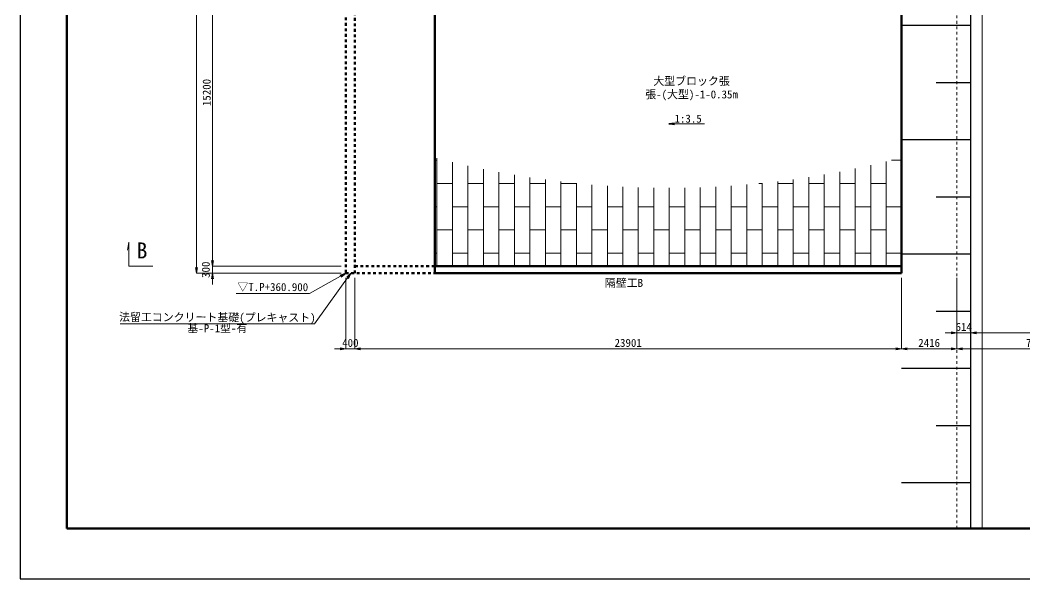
# Model space of a CAD drawing. Header units: millimetres. Extents: x 691041 to 859017, y -32657 to 158873.
# Drawn here: x 715136 to 759074, y 41223 to 65659 of the extents above; entities that cross this region are included whole.
import ezdxf
from ezdxf.enums import TextEntityAlignment as Align

# ---------------------------------------------------------------- set-up
doc = ezdxf.new("R2010")
doc.units = ezdxf.units.MM
doc.header["$LTSCALE"] = 100
doc.header["$PDSIZE"] = 300
doc.linetypes.add('SXF_跳び破線', pattern=[12, 6, -6])
doc.layers.get('Defpoints').update_dxf_attribs({"color": 153})
for name, color, linetype, lineweight in [('D-BYP-STR1', 2, 'Continuous', 13), ('D-BYP-STR2', 6, 'Continuous', 25), ('D-STR', 1, 'Continuous', 50), ('D-STR-DIM', 7, 'Continuous', 13), ('D-STR-HTXT', 7, 'Continuous', 13), ('D-STR-TXT', 7, 'Continuous', 13), ('D-TTL', 2, 'Continuous', 140)]:
    doc.layers.add(name, color=color, linetype=linetype, lineweight=lineweight)
doc.styles.add('MS ゴシック', font='MS Gothic.ttf')
doc.styles.add('ＭＳ ゴシック', font='MS Gothic.ttf')
doc.dimstyles.new('DIM-100-F', dxfattribs={"dimscale": 100, "dimtxt": 3.5, "dimasz": 2.5, "dimexe": 0, "dimexo": 2, "dimgap": 0.8, "dimtad": 1, "dimdec": 0, "dimzin": 0, "dimdsep": 46, "dimtxsty": 'MS ゴシック', "dimblk": 'OPEN', "dimcen": 0.1, "dimclrd": 256, "dimclre": 256, "dimclrt": 256, "dimaunit": 1, "dimadec": 4, "dimazin": 0, "dimtfac": 1, "dimtdec": 0, "dimtmove": 2, "dimatfit": 3, "dimldrblk": 'OPEN', "dimfxl": 1, "dimtolj": 1, "dimtzin": 0, "dimlwd": -1, "dimlwe": -1, "dimarcsym": 2})

# ---------------------------------------------------------------- blocks, each defined once
blk = doc.blocks.new('_Open')
at = {"color": 0, "linetype": 'ByBlock', "lineweight": -2}
for p, q in [((-1, 0.17), (0, 0)), ((-1, -0.17), (0, 0)), ((0, 0), (-1, 0))]:
    blk.add_line(p, q, dxfattribs=at)
blk = doc.blocks.new('*D122')
at = {"layer": 'D-STR-DIM', "transparency": 16777216}
for p, q in [((756094, 54393), (756094, 51287)), ((763094, 54393), (763094, 51287)), ((762844, 51287), (756344, 51287))]:
    blk.add_line(p, q, dxfattribs=at)
at = {"layer": 'Defpoints', "color": 0, "transparency": 16777216}
for p in [(756094, 54593, 354000), (763094, 54593, 354000), (756094, 51287)]:
    blk.add_point(p, dxfattribs=at)
at = {"layer": 'D-STR-DIM', "transparency": 16777216, "xscale": 250, "yscale": 250, "zscale": 250, "rotation": 180}
blk.add_blockref('_Open', (756094, 51287), dxfattribs=at)
at = {"layer": 'D-STR-DIM', "transparency": 16777216, "xscale": 250, "yscale": 250, "zscale": 250}
blk.add_blockref('_Open', (763094, 51287), dxfattribs=at)
at = {"layer": 'D-STR-DIM', "transparency": 16777216, "insert": (759594, 51542), "char_height": 350, "attachment_point": 5, "style": 'MS ゴシック'}
blk.add_mtext('\\A1;7000', dxfattribs=at)
blk = doc.blocks.new('*D123')
at = {"layer": 'D-STR-DIM', "transparency": 16777216}
for p, q in [((753678, 54393), (753678, 51287)), ((756094, 54393), (756094, 51287)), ((755844, 51287), (753928, 51287))]:
    blk.add_line(p, q, dxfattribs=at)
at = {"layer": 'Defpoints', "color": 0, "transparency": 16777216}
for p in [(753678, 54593, 354000), (756094, 54593, 354000), (753678, 51287)]:
    blk.add_point(p, dxfattribs=at)
at = {"layer": 'D-STR-DIM', "transparency": 16777216, "xscale": 250, "yscale": 250, "zscale": 250, "rotation": 180}
blk.add_blockref('_Open', (753678, 51287), dxfattribs=at)
at = {"layer": 'D-STR-DIM', "transparency": 16777216, "xscale": 250, "yscale": 250, "zscale": 250}
blk.add_blockref('_Open', (756094, 51287), dxfattribs=at)
at = {"layer": 'D-STR-DIM', "transparency": 16777216, "insert": (754886, 51542), "char_height": 350, "attachment_point": 5, "style": 'MS ゴシック'}
blk.add_mtext('\\A1;2416', dxfattribs=at)
blk = doc.blocks.new('*D124')
at = {"layer": 'D-STR-DIM', "transparency": 16777216}
for p, q in [((729777, 54393), (729777, 51287)), ((753678, 54393), (753678, 51287)), ((753428, 51287), (730027, 51287))]:
    blk.add_line(p, q, dxfattribs=at)
at = {"layer": 'Defpoints', "color": 0, "transparency": 16777216}
for p in [(729777, 54593, 354000), (753678, 54593, 354000), (729777, 51287)]:
    blk.add_point(p, dxfattribs=at)
at = {"layer": 'D-STR-DIM', "transparency": 16777216, "xscale": 250, "yscale": 250, "zscale": 250, "rotation": 180}
blk.add_blockref('_Open', (729777, 51287), dxfattribs=at)
at = {"layer": 'D-STR-DIM', "transparency": 16777216, "xscale": 250, "yscale": 250, "zscale": 250}
blk.add_blockref('_Open', (753678, 51287), dxfattribs=at)
at = {"layer": 'D-STR-DIM', "transparency": 16777216, "insert": (741727, 51542), "char_height": 350, "attachment_point": 5, "style": 'MS ゴシック'}
blk.add_mtext('\\A1;23901', dxfattribs=at)
blk = doc.blocks.new('*D125')
at = {"layer": 'D-STR-DIM', "transparency": 16777216}
for p, q in [((729377, 54393), (729377, 51287)), ((729777, 54393), (729777, 51287)), ((729127, 51287), (728877, 51287)), ((729777, 51287), (729377, 51287)), ((730027, 51287), (730277, 51287))]:
    blk.add_line(p, q, dxfattribs=at)
at = {"layer": 'Defpoints', "color": 0, "transparency": 16777216}
for p in [(729377, 54593, 354000), (729777, 54593, 354000), (729377, 51287)]:
    blk.add_point(p, dxfattribs=at)
at = {"layer": 'D-STR-DIM', "transparency": 16777216, "xscale": 250, "yscale": 250, "zscale": 250}
blk.add_blockref('_Open', (729377, 51287), dxfattribs=at)
at = {"layer": 'D-STR-DIM', "transparency": 16777216, "xscale": 250, "yscale": 250, "zscale": 250, "rotation": 180}
blk.add_blockref('_Open', (729777, 51287), dxfattribs=at)
at = {"layer": 'D-STR-DIM', "transparency": 16777216, "insert": (729577, 51542), "char_height": 350, "attachment_point": 5, "style": 'MS ゴシック'}
blk.add_mtext('\\A1;400', dxfattribs=at)
blk = doc.blocks.new('*D126')
at = {"layer": 'D-STR-DIM', "transparency": 16777216}
for p, q in [((756094, 54393), (756094, 51987)), ((756707, 54393), (756707, 51987)), ((755844, 51987), (755594, 51987)), ((756707, 51987), (756094, 51987)), ((756957, 51987), (757207, 51987))]:
    blk.add_line(p, q, dxfattribs=at)
at = {"layer": 'Defpoints', "color": 0, "transparency": 16777216}
for p in [(756094, 54593, 354000), (756707, 54593, 354000), (756094, 51987)]:
    blk.add_point(p, dxfattribs=at)
at = {"layer": 'D-STR-DIM', "transparency": 16777216, "xscale": 250, "yscale": 250, "zscale": 250}
blk.add_blockref('_Open', (756094, 51987), dxfattribs=at)
at = {"layer": 'D-STR-DIM', "transparency": 16777216, "xscale": 250, "yscale": 250, "zscale": 250, "rotation": 180}
blk.add_blockref('_Open', (756707, 51987), dxfattribs=at)
at = {"layer": 'D-STR-DIM', "transparency": 16777216, "insert": (756400, 52242), "char_height": 350, "attachment_point": 5, "style": 'MS ゴシック'}
blk.add_mtext('\\A1;614', dxfattribs=at)
blk = doc.blocks.new('*D127')
at = {"layer": 'D-STR-DIM', "transparency": 16777216}
for p, q in [((756707, 54393), (756707, 51987)), ((762807, 54393), (762807, 51987)), ((756957, 51987), (762557, 51987))]:
    blk.add_line(p, q, dxfattribs=at)
at = {"layer": 'Defpoints', "color": 0, "transparency": 16777216}
for p in [(756707, 54593, 354000), (762807, 54593, 354000), (762807, 51987)]:
    blk.add_point(p, dxfattribs=at)
at = {"layer": 'D-STR-DIM', "transparency": 16777216, "xscale": 250, "yscale": 250, "zscale": 250, "rotation": 180}
blk.add_blockref('_Open', (756707, 51987), dxfattribs=at)
at = {"layer": 'D-STR-DIM', "transparency": 16777216, "xscale": 250, "yscale": 250, "zscale": 250}
blk.add_blockref('_Open', (762807, 51987), dxfattribs=at)
at = {"layer": 'D-STR-DIM', "transparency": 16777216, "insert": (759757, 52242), "char_height": 350, "attachment_point": 5, "style": 'MS ゴシック'}
blk.add_mtext('\\A1;6100', dxfattribs=at)
blk = doc.blocks.new('*D28')
at = {"layer": 'D-STR-DIM', "transparency": 16777216}
for p, q in [((723552, 55143), (723552, 55393)), ((729177, 54893), (723552, 54893)), ((723552, 54593), (723552, 54893)), ((729177, 54593), (723552, 54593)), ((723552, 54343), (723552, 54093))]:
    blk.add_line(p, q, dxfattribs=at)
at = {"layer": 'Defpoints', "color": 0, "transparency": 16777216}
for p in [(723552, 54893), (729377, 54893, 354000), (729377, 54593, 354000)]:
    blk.add_point(p, dxfattribs=at)
at = {"layer": 'D-STR-DIM', "transparency": 16777216, "xscale": 250, "yscale": 250, "zscale": 250}
for p, rotation in [((723552, 54893), 270), ((723552, 54593), 90)]:
    blk.add_blockref('_Open', p, dxfattribs=dict(at, rotation=rotation))
at = {"layer": 'D-STR-DIM', "transparency": 16777216, "insert": (723257, 54743), "char_height": 350, "attachment_point": 5, "rotation": 90, "style": 'MS ゴシック'}
blk.add_mtext('\\A1;300', dxfattribs=at)
blk = doc.blocks.new('*D29')
at = {"layer": 'D-STR-DIM', "transparency": 16777216}
for p, q in [((729132, 70093), (723552, 70093)), ((723552, 55143), (723552, 69843)), ((729177, 54893), (723552, 54893))]:
    blk.add_line(p, q, dxfattribs=at)
at = {"layer": 'Defpoints', "color": 0, "transparency": 16777216}
for p in [(723552, 70093), (729332, 70093, 354000), (729377, 54893, 354000)]:
    blk.add_point(p, dxfattribs=at)
at = {"layer": 'D-STR-DIM', "transparency": 16777216, "xscale": 250, "yscale": 250, "zscale": 250}
for p, rotation in [((723552, 70093), 90), ((723552, 54893), 270)]:
    blk.add_blockref('_Open', p, dxfattribs=dict(at, rotation=rotation))
at = {"layer": 'D-STR-DIM', "transparency": 16777216, "insert": (723297, 62493), "char_height": 350, "attachment_point": 5, "rotation": 90, "style": 'MS ゴシック'}
blk.add_mtext('\\A1;15200', dxfattribs=at)
blk = doc.blocks.new('*D34')
at = {"layer": 'D-STR-DIM', "transparency": 16777216}
for p, q in [((729177, 87393), (722852, 87393)), ((722852, 54843), (722852, 87143)), ((729177, 54593), (722852, 54593))]:
    blk.add_line(p, q, dxfattribs=at)
at = {"layer": 'Defpoints', "color": 0, "transparency": 16777216}
for p in [(722852, 87393), (729377, 87393, 354000), (729377, 54593, 354000)]:
    blk.add_point(p, dxfattribs=at)
at = {"layer": 'D-STR-DIM', "transparency": 16777216, "xscale": 250, "yscale": 250, "zscale": 250}
for p, rotation in [((722852, 87393), 90), ((722852, 54593), 270)]:
    blk.add_blockref('_Open', p, dxfattribs=dict(at, rotation=rotation))
at = {"layer": 'D-STR-DIM', "transparency": 16777216, "insert": (722597, 70993), "char_height": 350, "attachment_point": 5, "rotation": 90, "style": 'MS ゴシック'}
blk.add_mtext('\\A1;32800', dxfattribs=at)

msp = doc.modelspace()

# ---------------------------------------------------------------- hatches: boundary and pattern name
at = {"layer": 'D-BYP-STR1'}
h = msp.add_hatch(dxfattribs=at)
h.set_pattern_fill('AR-BRSTD', color=256, scale=10, angle=90)
h.set_pattern_definition([(90, (72880.2, 800194.7), (-677.418, 4e-14), []), (180, (72880.2, 800194.7), (-677.418, -1016), [677.418, -677.418])])
edge = h.paths.add_edge_path()
edge.add_line((733277, 54893.1), (733277, 59644.9))
edge.add_arc((743477.1, 98208), 39889.2, 255.18429, 284.81571)
edge.add_line((753677.2, 59644.9), (753677.2, 54893.1))
edge.add_line((753677.2, 54893.1), (733277, 54893.1))

# ---------------------------------------------------------------- linework, layer by layer
at = {"layer": 'D-BYP-STR1', "linetype": 'SXF_跳び破線', "ltscale": 0.2}
msp.add_line((756093.5, 43423), (756093.5, 93423), dxfattribs=at)
at = {"layer": 'D-BYP-STR1'}
msp.add_line((757207.2, 43423), (757207.2, 73393.1), dxfattribs=at)
at = {"layer": 'D-BYP-STR2'}
for p, q in [((756707.2, 43423), (756707.2, 72093.1)), ((756707.2, 65423), (753677.9, 65423)), ((756707.2, 62923), (755192.5, 62923)), ((756707.2, 60423), (753677.9, 60423)), ((756707.2, 57923), (755192.5, 57923)), ((756707.2, 55423), (753677.9, 55423)), ((756707.2, 52923), (755192.5, 52923)), ((756707.2, 50423), (753677.9, 50423)), ((756707.2, 47923), (755192.5, 47923)), ((756707.2, 45423), (753677.9, 45423))]:
    msp.add_line(p, q, dxfattribs=at)
at = {"layer": 'D-STR', "ltscale": 0.2}
for p, q in [((753677.9, 72393.1), (753677.9, 54593.1)), ((733277, 70093.1), (733277, 54593.1)), ((733273.5, 54893.1), (753677.9, 54893.1)), ((733273.5, 54593.1), (753677.9, 54593.1))]:
    msp.add_line(p, q, dxfattribs=at)
at = {"layer": 'D-STR', "linetype": 'SXF_跳び破線', "ltscale": 0.2}
for p, q in [((729377, 54593.1), (733273.5, 54593.1)), ((729777, 54893.1), (733273.5, 54893.1))]:
    msp.add_line(p, q, dxfattribs=at)
msp.add_lwpolyline([(729777, 54593.1), (729777, 70093.1), (729377, 70093.1), (729377, 54593.1)], dxfattribs=at)
at = {"layer": 'D-STR-HTXT'}
for p, q in [((724583.7, 53706.8), (727783.7, 53706.8)), ((719511.1, 52380.6, -354000), (728011.1, 52380.6, -354000))]:
    msp.add_line(p, q, dxfattribs=at)
at = {"layer": 'D-STR-HTXT', "linetype": 'Continuous', "elevation": 0}
msp.add_lwpolyline([(720936.4, 54893.1), (719886.4, 54893.1), (719886.4, 55943.1), (719825.6, 55598.4)], dxfattribs=at)
at = {"layer": 'D-TTL'}
for p, q in [((717185.7, 98423), (717185.7, 43423)), ((717185.7, 43423), (797185.7, 43423))]:
    msp.add_line(p, q, dxfattribs=at)
at = {"layer": 'Defpoints', "color": 1}
msp.add_lwpolyline([(715135.7, 100623), (715135.7, 41223), (799235.7, 41223), (799235.7, 100623)], close=True, dxfattribs=at)

# ---------------------------------------------------------------- texts
at = {"layer": 'D-STR-HTXT', "linetype": 'Continuous', "style": 'ＭＳ ゴシック'}
msp.add_text('B', height=700, dxfattribs=at).set_placement((720464.1, 55236.3), align=Align.CENTER)
at = {"layer": 'D-STR-TXT', "style": 'ＭＳ ゴシック'}
msp.add_text('1:3.5', height=350, rotation=360, dxfattribs=at).set_placement((744346, 61174.9), align=Align.CENTER)
at = {"layer": 'D-STR-TXT', "style": 'MS ゴシック'}
for s, rotation, p in [('▽T.P+360.900', 359.80039, (726183.7, 53706.8)), ('法留工コンクリート基礎(プレキャスト)', 359.80039, (723761.1, 52380.6, -354000)), (' 基-P-1型-有 ', 0.19961, (723762.7, 51900.8, -354000))]:
    msp.add_text(s, height=350, rotation=rotation, dxfattribs=at).set_placement(p, align=Align.BOTTOM_CENTER)
at = {"layer": 'D-STR-TXT', "ltscale": 0.01, "style": 'ＭＳ ゴシック'}
msp.add_text('隔壁工B', height=350, dxfattribs=at).set_placement((741543, 54167.4), align=Align.MIDDLE_CENTER)
at = {"layer": 'D-STR-TXT', "ltscale": 0.01, "insert": (744497.9, 62655.1), "char_height": 350, "attachment_point": 5, "style": 'ＭＳ ゴシック'}
msp.add_mtext_dynamic_manual_height_columns('大型ブロック張\\P張-(大型)-1-0.35m', width=4010.552, gutter_width=1750, heights=[0], dxfattribs=at)

# ---------------------------------------------------------------- dimensions: what is measured, and where the dimension line sits
at = {"layer": 'D-STR-DIM'}
for base, p1, p2, picture, middle in [((722851.9, 87393.1, -354000), (729377, 54593.1), (729377, 87393.1), '*D34', (722596.9, 70993.1, -354000)), ((723551.9, 70093.1, -354000), (729377, 54893.1), (729331.5, 70093.1), '*D29', (723296.9, 62493.1, -354000)), ((723551.9, 54893.1, -354000), (729377, 54593.1), (729377, 54893.1), '*D28', (723256.9, 54743.1, -354000))]:
    dim = msp.add_linear_dim(base=base, p1=p1, p2=p2, angle=90, dimstyle='DIM-100-F', dxfattribs=at)
    dim.commit()
    dim.dimension.update_dxf_attribs({"geometry": picture, "text_midpoint": middle})
for base, p1, p2, picture, middle in [((729377, 51287.1, -354000), (729777, 54593.1), (729377, 54593.1), '*D125', (729577, 51542.1, -354000)), ((729777, 51287.1, -354000), (753677.9, 54593.1), (729777, 54593.1), '*D124', (741727.5, 51542.1, -354000)), ((753677.9, 51287.1, -354000), (756093.5, 54593.1), (753677.9, 54593.1), '*D123', (754885.7, 51542.1, -354000)), ((756093.5, 51987.1, -354000), (756707.2, 54593.1), (756093.5, 54593.1), '*D126', (756400.3, 52242.1, -354000)), ((756093.5, 51287.1, -354000), (763093.5, 54593.1), (756093.5, 54593.1), '*D122', (759593.5, 51542.1, -354000)), ((762807.2, 51987.1, -354000), (756707.2, 54593.1), (762807.2, 54593.1), '*D127', (759757.2, 52242.1, -354000))]:
    dim = msp.add_linear_dim(base=base, p1=p1, p2=p2, dimstyle='DIM-100-F', override={"dimtix": 1}, dxfattribs=at)
    dim.commit()
    dim.dimension.update_dxf_attribs({"geometry": picture, "text_midpoint": middle})

# ---------------------------------------------------------------- leaders
at = {"layer": 'D-STR-HTXT', "ltscale": 1500}
msp.add_leader([(743506.6, 61116.1), (745068.5, 61116.1)], dimstyle='DIM-100-F', override={"dimgap": 0.8, "dimtad": 0}, dxfattribs=at)
at = {"layer": 'D-STR-HTXT'}
for points in [[(729377, 54593.1), (727783.7, 53706.8)], [(729604.4, 54593.1, -354000), (728011.1, 52380.6, -354000)]]:
    msp.add_leader(points, dimstyle='DIM-100-F', dxfattribs=at)

doc.saveas('drawing.dxf')
